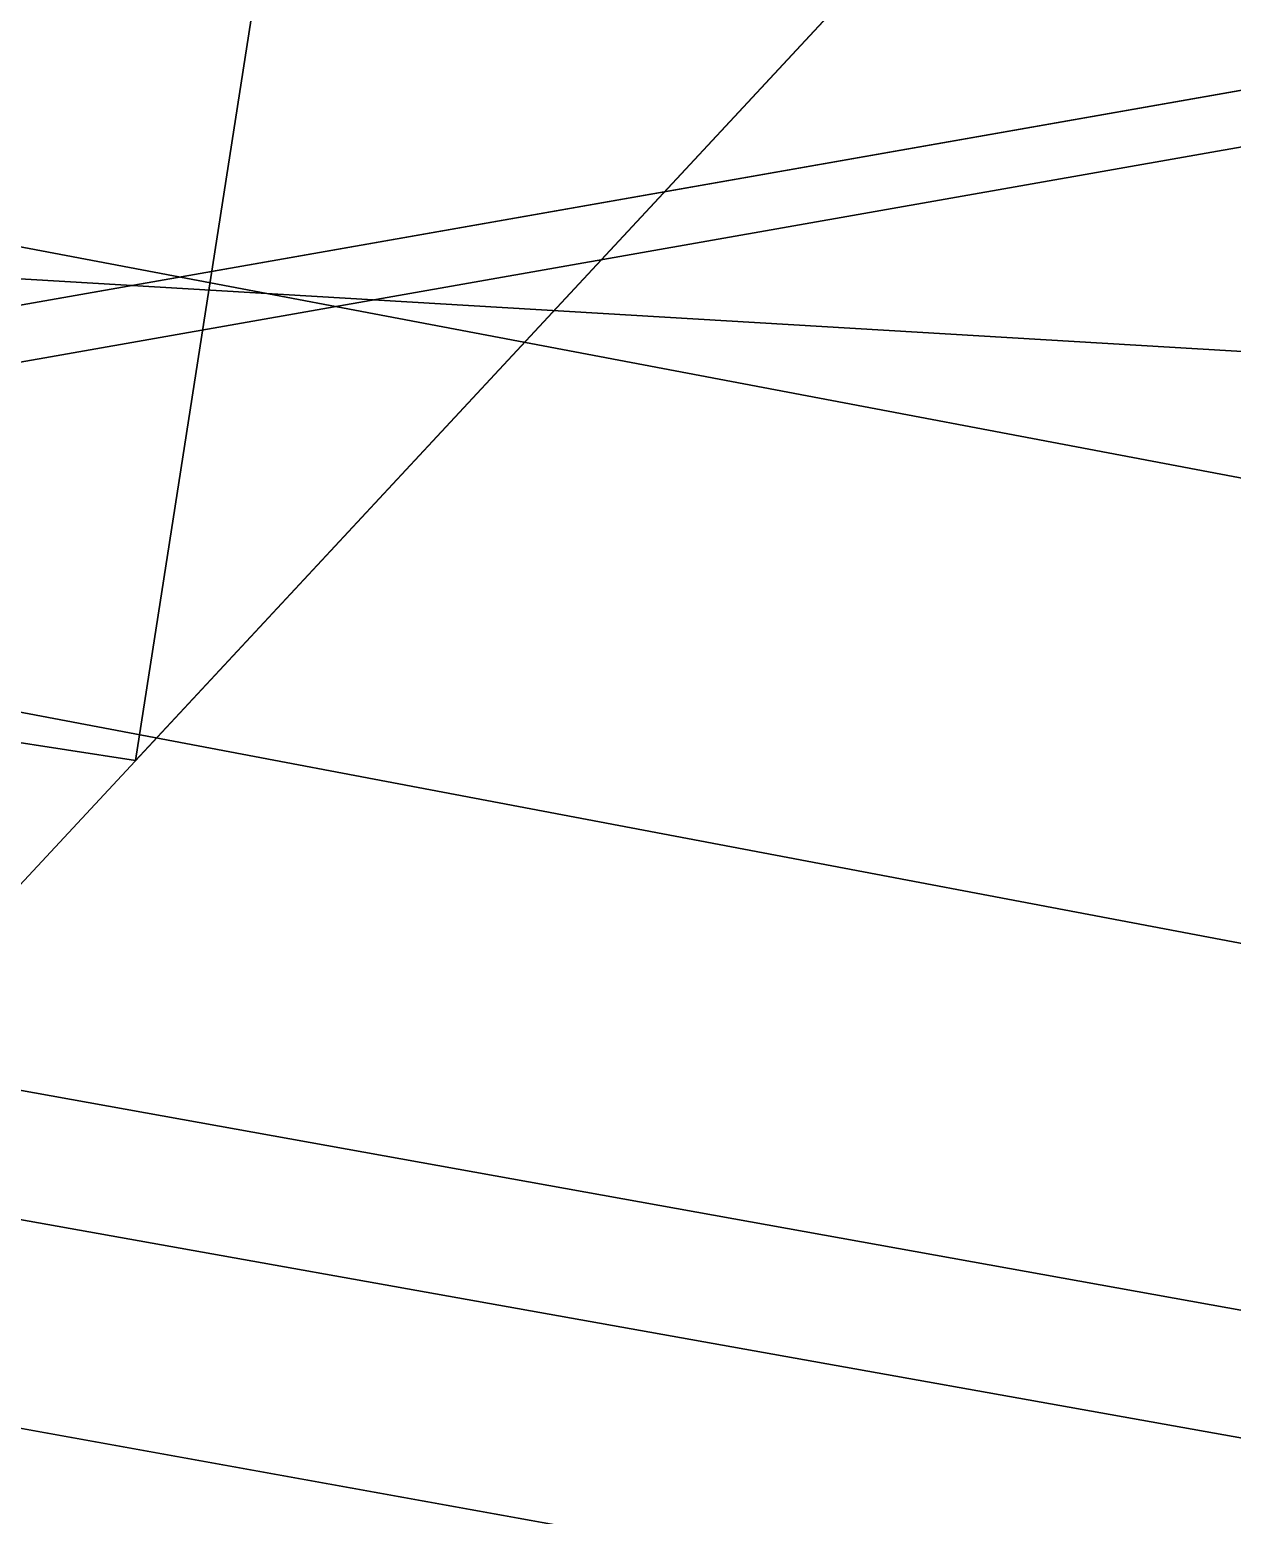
# Model space of a CAD drawing. Header units: metres. Extents: x 503497 to 504361, y 6966567 to 6966857.
# Drawn here: x 504125.4806 to 504125.745, y 6966709.4491 to 6966709.7758 of the extents above; entities that cross this region are included whole.
import ezdxf

# ---------------------------------------------------------------- set-up
doc = ezdxf.new("R2010")
doc.units = ezdxf.units.M

msp = doc.modelspace()

# ---------------------------------------------------------------- linework, layer by layer
at = {"layer": 'SHADOW_APPROVED_20260114T072400'}
for points in [[(504142.7149, 6966706.3611), (504141.9137, 6966701.2247), (504061.5365, 6966716.4485), (504062.3377, 6966721.5849), (504142.7149, 6966706.3611)], [(504145.7767, 6966705.8835), (504142.7149, 6966706.3611), (504062.3377, 6966721.5849), (504065.3995, 6966721.1073), (504145.7767, 6966705.8835)], [(504142.7149, 6966706.3611), (504142.7149, 6966706.3611), (504062.3377, 6966721.5849), (504062.3377, 6966721.5849), (504142.7149, 6966706.3611)], [(504144.9755, 6966700.7471), (504145.7767, 6966705.8835), (504065.3995, 6966721.1073), (504064.5983, 6966715.9709), (504144.9755, 6966700.7471)]]:
    msp.add_lwpolyline(points, close=True, dxfattribs=at)
at = {"layer": 'SHADOW_APPROVED_20260122T071500'}
for points in [[(504145.7767, 6966705.8835), (504142.7149, 6966706.3611), (504050.5525, 6966722.8456), (504053.6143, 6966722.368), (504145.7767, 6966705.8835)], [(504144.9755, 6966700.7471), (504145.7767, 6966705.8835), (504053.6143, 6966722.368), (504052.8131, 6966717.2316), (504144.9755, 6966700.7471)]]:
    msp.add_lwpolyline(points, close=True, dxfattribs=at)
at = {"layer": 'SHADOW_APPROVED_20260314T074000'}
for points in [[(504127.8093, 6966710.1258), (504128.3574, 6966713.6393), (504040.6029, 6966698.1829), (504040.0548, 6966694.6694), (504127.8093, 6966710.1258)], [(504144.1851, 6966710.622), (504144.5661, 6966713.0647), (504056.8116, 6966697.6083), (504056.4306, 6966695.1656), (504144.1851, 6966710.622)], [(504144.5661, 6966713.0647), (504153.1826, 6966711.7206), (504065.4281, 6966696.2642), (504056.8116, 6966697.6083), (504144.5661, 6966713.0647)], [(504125.9354, 6966710.4181), (504127.8093, 6966710.1258), (504040.0548, 6966694.6694), (504038.1809, 6966694.9617), (504125.9354, 6966710.4181)]]:
    msp.add_lwpolyline(points, close=True, dxfattribs=at)
at = {"layer": 'SHADOW_APPROVED_20260621T090000'}
for points in [[(504161.9915, 6966748.8559), (504162.3543, 6966751.1815), (504098.3679, 6966682.367), (504098.0051, 6966680.0414), (504161.9915, 6966748.8559)], [(504160.6196, 6966749.0699), (504161.9915, 6966748.8559), (504098.0051, 6966680.0414), (504096.6332, 6966680.2554), (504160.6196, 6966749.0699)]]:
    msp.add_lwpolyline(points, close=True, dxfattribs=at)
at = {"layer": 'SHADOW_APPROVED_20261122T065200'}
for points in [[(504142.7149, 6966706.3611), (504141.9137, 6966701.2247), (504052.4329, 6966717.355), (504053.2341, 6966722.4914), (504142.7149, 6966706.3611)], [(504145.7767, 6966705.8835), (504142.7149, 6966706.3611), (504053.2341, 6966722.4914), (504056.2959, 6966722.0138), (504145.7767, 6966705.8835)], [(504142.7149, 6966706.3611), (504142.7149, 6966706.3611), (504053.2341, 6966722.4914), (504053.2341, 6966722.4914), (504142.7149, 6966706.3611)], [(504144.9755, 6966700.7471), (504145.7767, 6966705.8835), (504056.2959, 6966722.0138), (504055.4947, 6966716.8774), (504144.9755, 6966700.7471)]]:
    msp.add_lwpolyline(points, close=True, dxfattribs=at)
at = {"layer": 'SHADOW_APPROVED_20261221T090000'}
for points in [[(504143.9181, 6966709.7896), (504143.738, 6966708.6351), (504110.808, 6966710.5936), (504110.9881, 6966711.7481), (504143.9181, 6966709.7896)], [(504143.738, 6966708.6351), (504154.0443, 6966707.0275), (504121.1143, 6966708.986), (504110.808, 6966710.5936), (504143.738, 6966708.6351)]]:
    msp.add_lwpolyline(points, close=True, dxfattribs=at)
at = {"layer": 'SHADOW_COMPARATOR_RL48_20260314T074000'}
for points in [[(504127.8093, 6966710.1258), (504128.3574, 6966713.6393), (504073.6383, 6966704.0015), (504073.0902, 6966700.488), (504127.8093, 6966710.1258)], [(504144.1851, 6966710.622), (504144.5661, 6966713.0647), (504089.847, 6966703.4269), (504089.466, 6966700.9842), (504144.1851, 6966710.622)], [(504144.5661, 6966713.0647), (504153.1826, 6966711.7206), (504098.4635, 6966702.0828), (504089.847, 6966703.4269), (504144.5661, 6966713.0647)], [(504125.9354, 6966710.4181), (504127.8093, 6966710.1258), (504073.0902, 6966700.488), (504071.2163, 6966700.7803), (504125.9354, 6966710.4181)]]:
    msp.add_lwpolyline(points, close=True, dxfattribs=at)
at = {"layer": 'SHADOW_COMPARATOR_RL48_20260621T090000'}
for points in [[(504161.9915, 6966748.8559), (504162.3543, 6966751.1815), (504125.8666, 6966711.9407), (504125.5038, 6966709.6151), (504161.9915, 6966748.8559)], [(504160.6196, 6966749.0699), (504161.9915, 6966748.8559), (504125.5038, 6966709.6151), (504124.1319, 6966709.8291), (504160.6196, 6966749.0699)], [(504093.1175, 6966701.6249), (504095.4663, 6966716.6828), (504124.4947, 6966712.1547), (504124.1319, 6966709.8291), (504125.5038, 6966709.6151), (504125.8666, 6966711.9407), (504140.5732, 6966709.6467), (504138.8272, 6966698.4536), (504135.5479, 6966698.9651), (504135.3861, 6966697.9278), (504138.314, 6966697.4711), (504136.5837, 6966686.3784), (504122.1114, 6966688.6359), (504121.8165, 6966686.7453), (504113.0494, 6966688.1129), (504113.5035, 6966691.0241), (504110.4417, 6966691.5017), (504110.2904, 6966690.5313), (504101.9583, 6966691.831), (504101.5355, 6966689.1206), (504091.4133, 6966690.6995), (504093.1175, 6966701.6249)]]:
    msp.add_lwpolyline(points, close=True, dxfattribs=at)

doc.saveas('drawing.dxf')
